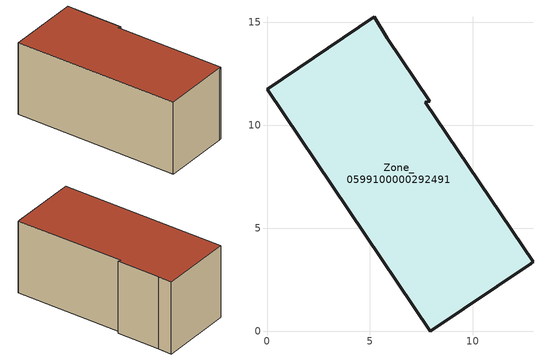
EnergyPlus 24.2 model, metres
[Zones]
Zone_0599100000292491
 floor ground (C_G): 12.82,3.29 7.93,0 0,11.76 5.21,15.28 5.85,14.23 7.89,11.18 7.68,11.13 12.92,3.37 z0
 wall outside (C_F): 7.89,11.18 5.85,14.23 5.21,15.28 0,11.76 7.93,0 12.82,3.29 12.92,3.37 7.68,11.13 7.89,11.18 z0:6.29
 roof outside (C_R): 12.92,3.37 7.68,11.13 7.89,11.18 5.85,14.23 5.21,15.28 0,11.76 7.93,0 12.82,3.29 z6.29
[BUILDING]
Pand.0599100000292491: North Axis=0; Terrain=City; Loads Convergence Tolerance Value=0.04; Temperature Convergence Tolerance Value=0.4; Solar Distribution=FullExterior; Maximum Number of Warmup Days=25; Minimum Number of Warmup Days=1
[Site:Location]
Rotterdam.The.Hague.AP_ZH_NLD Design_Conditions: Latitude=51.96; Longitude=4.45; Time Zone=1; Elevation=-4.5
[SITE:GROUNDTEMPERATURE:BUILDINGSURFACE]
18, 18, 18, 18, 18, 18, 18, 18, 18, 18, 18, 18
[MATERIAL] Thermal Absorptance=0.9; Solar Absorptance=0.7; Visible Absorptance=0.7
Name | Roughness | Thickness | Conductivity | Density | Specific Heat
G.TI.1975-1991 | MediumSmooth | 0.15 | 0.288461 | 540 | 1210
F.TI.1975-1991 | Rough | 0.3 | 0.230769 | 1920 | 840
R.TI.1975-1991 | MediumRough | 0.2 | 0.153846 | 1500 | 1000
[CONSTRUCTION]
C_G: G.TI.1975-1991
C_F: F.TI.1975-1991
C_R: R.TI.1975-1991
[ZONE]
Zone_0599100000292491: Type=1; Multiplier=1; Ceiling Height=Autocalculate; Volume=Autocalculate; Floor Area=autocalculate; Part of Total Floor Area=Yes
[ZONEINFILTRATION:DESIGNFLOWRATE]
Infil_Zone_0599100000292491: Zone or ZoneList or Space or SpaceList=Zone_0599100000292491; Schedule=AlwaysOn; Design Flow Rate Calculation Method=Flow/Area; Flow Rate per Floor Area=0.003; Constant Term Coefficient=1; Temperature Term Coefficient=0; Velocity Term Coefficient=0; Velocity Squared Term Coefficient=0
[HVACTEMPLATE:ZONE:IDEALLOADSAIRSYSTEM]
Zone_0599100000292491: Maximum Heating Supply Air Temperature=50; Minimum Cooling Supply Air Temperature=13; Maximum Heating Supply Air Humidity Ratio=0.0156; Minimum Cooling Supply Air Humidity Ratio=0.0077; Heating Limit=NoLimit; Cooling Limit=NoLimit; Dehumidification Control Type=ConstantSensibleHeatRatio; Cooling Sensible Heat Ratio=0.7; Dehumidification Setpoint=60; Humidification Control Type=None; Humidification Setpoint=30; Outdoor Air Method=None; Outdoor Air Flow Rate per Person=0.00944; Outdoor Air Flow Rate per Zone Floor Area=0; Outdoor Air Flow Rate per Zone=0; Demand Controlled Ventilation Type=None; Outdoor Air Economizer Type=NoEconomizer; Heat Recovery Type=None; Sensible Heat Recovery Effectiveness=0.7; Latent Heat Recovery Effectiveness=0.65
[ZONECONTROL:THERMOSTAT]
ThermostatControl_Zone_0599100000292491: Zone or ZoneList=Zone_0599100000292491; Control Type Schedule=DualSetpointControlType; Control 1=Thermostat_Zone_0599100000292491; Temperature Difference Between Cutout And Setpoint=0
[THERMOSTATSETPOINT:DUALSETPOINT]
Thermostat_Zone_0599100000292491: Heating Setpoint Temperature Schedule=HeatingSetpoint_Zone_0599100000292491; Cooling Setpoint Temperature Schedule=CoolingSetpoint_Zone_0599100000292491
[SCHEDULE:COMPACT]
HeatingSetpoint_Zone_0599100000292491: Through: 12/31, For: AllDays, Until: 24:00, 21
CoolingSetpoint_Zone_0599100000292491: Through: 12/31, For: AllDays, Until: 24:00, 24
DualSetpointControlType: Through: 12/31, For: AllDays, Until: 24:00, 4
AlwaysOn: Through: 12/31, For: AllDays, Until: 24:00, 1
